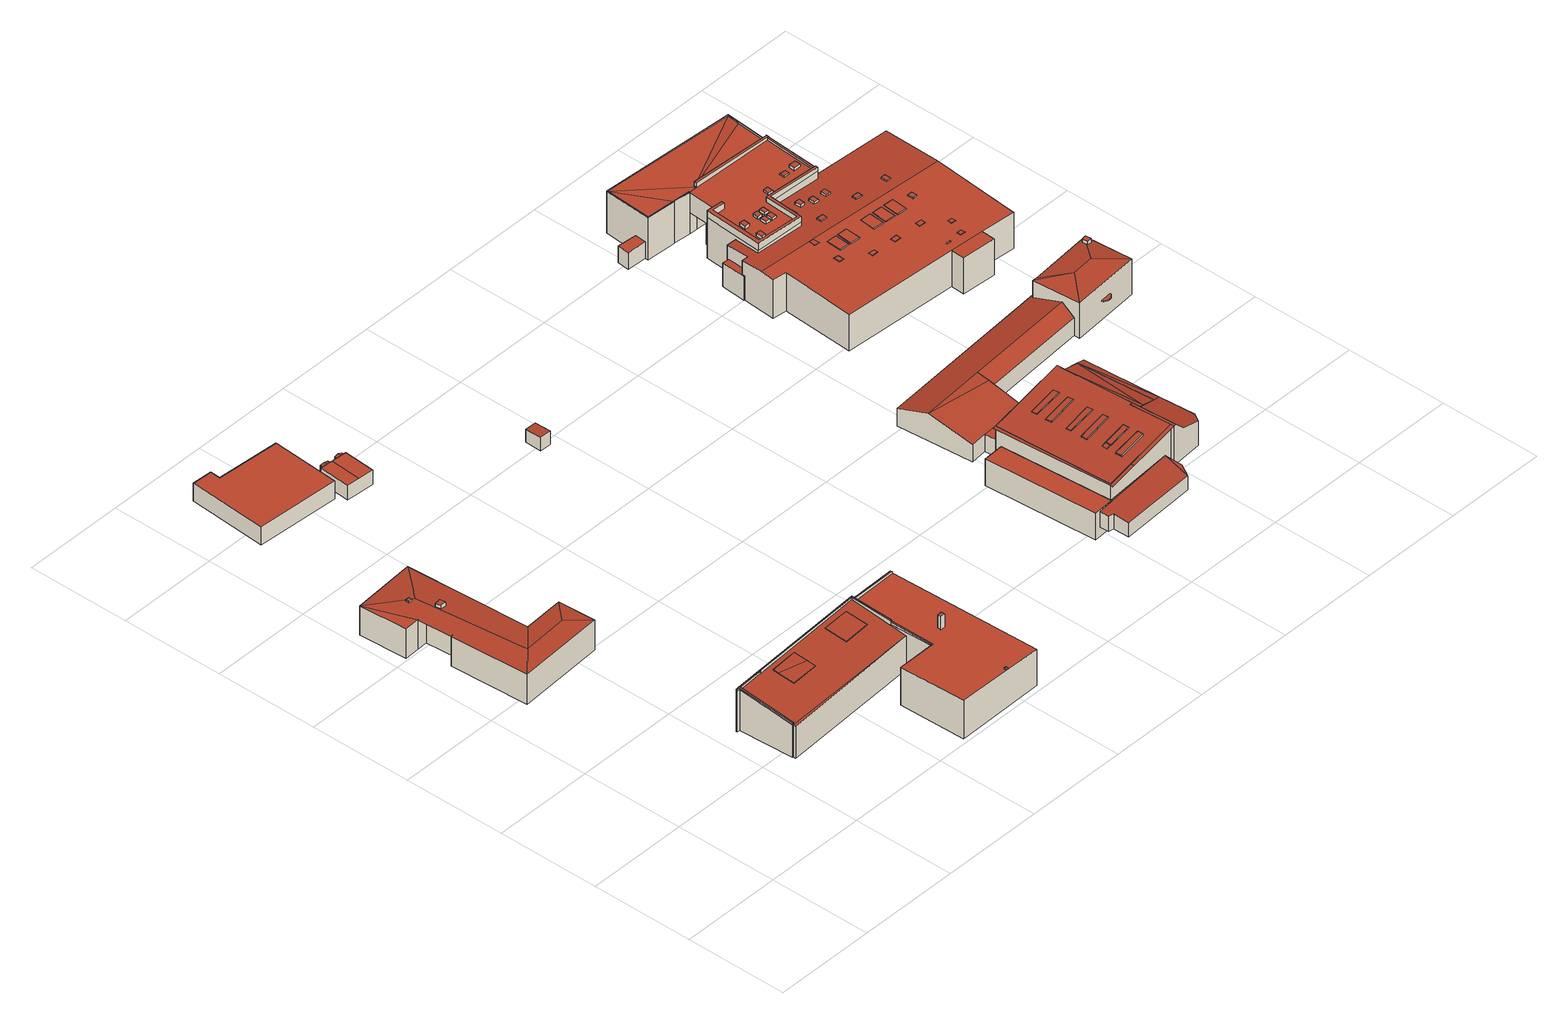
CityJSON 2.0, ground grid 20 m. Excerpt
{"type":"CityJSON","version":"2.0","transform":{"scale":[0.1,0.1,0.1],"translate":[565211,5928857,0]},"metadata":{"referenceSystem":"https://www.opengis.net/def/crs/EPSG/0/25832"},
"CityObjects":{
"building1":{"type":"Building","attributes":{"Grundfläche 2D":"369.677561","Grundhöhe NN":"2.756"},"children":["building1-1","building1-2"],"geometry":[{"type":"Solid","lod":"3","boundaries":[[[[0,1,2,3,4]],[[5,6,7,3,2]],[[8,9,4]],[[0,4,9,10,11,6,5,2,1]],[[11,12,13,6]],[[14,13,12]],[[14,7,6,13]],[[4,3,15,16]],[[8,4,16,17]],[[9,8,17,18]],[[19,9,18,20]],[[21,19,20,22]],[[10,21,22,23]],[[11,10,23,24]],[[12,11,24,25]],[[14,12,25,26]],[[7,14,26,27]],[[3,7,27,15]],[[20,18,17,16,15,27,26,25,24,23,22]],[[19,21,10,9]]]],"semantics":{"surfaces":[{"type":"RoofSurface"},{"type":"WallSurface"},{"type":"GroundSurface"}],"values":[[0,0,0,0,0,0,0,1,1,1,1,1,1,1,1,1,1,1,2,0]]}}]},
"building1-1":{"type":"BuildingInstallation","parents":["building1"],"geometry":[{"type":"MultiSurface","lod":"3","boundaries":[[[28,29,30,31,32]],[[33,34,35,30,29,28]],[[35,36,31,30]],[[36,37,32,31]],[[28,32,37,33]]],"semantics":{"surfaces":[{"type":"RoofSurface"},{"type":"WallSurface"}],"values":[0,1,1,1,1]}}]},
"building1-2":{"type":"BuildingInstallation","parents":["building1"],"geometry":[{"type":"MultiSurface","lod":"3","boundaries":[[[38,39,40,41,42]],[[43,1,44,40,39,38]],[[0,45,41,40,44]],[[45,46,42,41]],[[46,43,38,42]]],"semantics":{"surfaces":[{"type":"RoofSurface"},{"type":"WallSurface"}],"values":[0,1,1,1,1]}}]},
"building2":{"type":"Building","attributes":{"Grundfläche 2D":"743.331769","Grundhöhe NN":"0.388"},"children":["building2-1","building2-2","building2-3","building2-4","building2-5","building2-6"],"geometry":[{"type":"Solid","lod":"3","boundaries":[[[[47,48,49,50]],[[51,47,50,52]],[[53,54,55,56]],[[57,58,59,60,61,62,63,64,65,66,67,68]],[[69,70,71]],[[72,73,74,75]],[[76,77,78,60,79,80,81,82,83,70,69,72,75,74,84],[85,86,87,88],[89,90,91,92,93,94]],[[81,80,82]],[[82,80,79,80]],[[95,76,74]],[[76,84,74]],[[79,83,82,80]],[[90,52,50,49,92,91]],[[51,52,90,89]],[[93,48,47,51,89,94]],[[49,48,93,92]],[[56,55,87,86]],[[53,56,86,85]],[[54,53,85,88]],[[55,54,88,87]],[[67,66,96,97]],[[68,67,97,98]],[[57,68,98,99]],[[58,57,99,100]],[[78,61,60]],[[61,78,77,62]],[[101,63,62,77,76,102]],[[64,63,101,103]],[[65,64,103,104]],[[66,65,104,96]],[[69,71,105,106]],[[72,69,106,107]],[[73,72,107,108]],[[74,73,108,109]],[[95,74,109,110]],[[76,95,110,102]],[[111,83,79,60,59,58]],[[70,83,111,58,100,105,71]],[[109,108,107,106,105,100,99,98,97,96,104,103,101,102,110]]]],"semantics":{"surfaces":[{"type":"RoofSurface"},{"type":"WallSurface"},{"type":"GroundSurface"}],"values":[[0,0,0,0,0,0,0,0,0,0,0,0,1,1,1,1,1,1,1,1,1,1,1,1,1,1,1,1,1,1,1,1,1,1,1,1,1,1,2]]}}]},
"building2-1":{"type":"BuildingInstallation","parents":["building2"],"geometry":[{"type":"MultiSurface","lod":"3","boundaries":[[[112,113,114,115,116,117]],[[72,73,114,113]],[[73,74,115,114]],[[74,84,116,115]],[[84,75,118,112,117,116]]],"semantics":{"surfaces":[{"type":"RoofSurface"},{"type":"WallSurface"}],"values":[0,1,1,1,1]}}]},
"building2-2":{"type":"BuildingInstallation","parents":["building2"],"geometry":[{"type":"MultiSurface","lod":"3","boundaries":[[[119,113,112,120,121,122,123,124]],[[125,126,123,122]],[[127,128,129,126]],[[129,123,126]],[[130,129,128]],[[131,132,128]],[[132,130,128]],[[71,69,119,124]],[[69,72,113,119]],[[120,112,118,133,122,121]],[[133,81,82,80,128,127,126,125,122]],[[77,62,134,131,128,80]],[[131,134,135,132]],[[61,62,77,78]],[[132,135,61,78,60,79,83,129,130]],[[83,70,71,124,123,129]]],"semantics":{"surfaces":[{"type":"RoofSurface"},{"type":"WallSurface"}],"values":[0,0,0,0,0,0,0,1,1,1,1,1,1,1,1,1]}}]},
"building2-3":{"type":"BuildingInstallation","parents":["building2"],"geometry":[{"type":"MultiSurface","lod":"3","boundaries":[[[136,137,138,139]],[[139,138,140,141]],[[136,139,141,142]],[[137,136,142,143]],[[138,137,143,140]]],"semantics":{"surfaces":[{"type":"RoofSurface"},{"type":"WallSurface"}],"values":[0,1,1,1,1]}}]},
"building2-4":{"type":"BuildingInstallation","parents":["building2"],"geometry":[{"type":"MultiSurface","lod":"3","boundaries":[[[144,145,111,146]],[[146,111,58,59]],[[144,146,59,68]],[[145,144,68,57]],[[111,145,57,58]]],"semantics":{"surfaces":[{"type":"RoofSurface"},{"type":"WallSurface"}],"values":[0,1,1,1,1]}}]},
"building2-5":{"type":"BuildingInstallation","parents":["building2"],"geometry":[{"type":"MultiSurface","lod":"3","boundaries":[[[134,147,148,149,135]],[[134,62,63,150,148,147]],[[149,148,150,151]],[[61,135,149,151]]],"semantics":{"surfaces":[{"type":"RoofSurface"},{"type":"WallSurface"}],"values":[0,1,1,1]}}]},
"building2-6":{"type":"BuildingInstallation","parents":["building2"],"geometry":[{"type":"MultiSurface","lod":"3","boundaries":[[[152,153,154,155]],[[154,153,156,157]],[[155,154,157,158]],[[152,155,158,159]],[[153,152,159,156]]],"semantics":{"surfaces":[{"type":"RoofSurface"},{"type":"WallSurface"}],"values":[0,1,1,1,1]}}]},
"building3":{"type":"Building","attributes":{"Grundfläche 2D":"228.301654","Grundhöhe NN":"3.292"},"geometry":[{"type":"Solid","lod":"3","boundaries":[[[[160,161,162,163,164,165]],[[166,160,167]],[[161,160,166]],[[162,166,168]],[[162,161,166]],[[162,168,169]],[[162,169,163]],[[165,164,170,171]],[[167,160,165,171,172]],[[166,167,172,173]],[[168,166,173,174]],[[169,168,174,175]],[[164,163,169,175,176,170]],[[174,173,172,171,170,176,175]]]],"semantics":{"surfaces":[{"type":"RoofSurface"},{"type":"WallSurface"},{"type":"GroundSurface"}],"values":[[0,0,0,0,0,0,0,1,1,1,1,1,1,2]]}}]},
"building4":{"type":"Building","attributes":{"Grundfläche 2D":"33.404139","Grundhöhe NN":"3.201"},"geometry":[{"type":"Solid","lod":"3","boundaries":[[[[177,178,179,180]],[[178,181,182,179]],[[181,178,177,183,184]],[[182,181,184,185]],[[180,179,182,185,186]],[[177,180,186,183]],[[184,183,186,185]]]],"semantics":{"surfaces":[{"type":"RoofSurface"},{"type":"WallSurface"},{"type":"GroundSurface"}],"values":[[0,0,1,1,1,1,2]]}}]},
"building5":{"type":"Building","attributes":{"Grundfläche 2D":"1.558008","Grundhöhe NN":"2.973"},"geometry":[{"type":"Solid","lod":"3","boundaries":[[[[187,188,189,190]],[[191,187,190,192]],[[192,190,189,193,194]],[[191,192,194,195]],[[188,187,191,195,196]],[[189,188,196,193]],[[194,193,196,195]]]],"semantics":{"surfaces":[{"type":"RoofSurface"},{"type":"WallSurface"},{"type":"GroundSurface"}],"values":[[0,0,1,1,1,1,2]]}}]},
"building6":{"type":"Building","attributes":{"Grundfläche 2D":"1.471902","Grundhöhe NN":"2.916"},"geometry":[{"type":"Solid","lod":"3","boundaries":[[[[197,198,199,200]],[[201,197,200,202]],[[202,200,199,203,204]],[[201,202,204,205]],[[198,197,201,205,206]],[[199,198,206,203]],[[204,203,206,205]]]],"semantics":{"surfaces":[{"type":"RoofSurface"},{"type":"WallSurface"},{"type":"GroundSurface"}],"values":[[0,0,1,1,1,1,2]]}}]},
"building7":{"type":"Building","attributes":{"Grundfläche 2D":"7.183129","Grundhöhe NN":"2.410"},"geometry":[{"type":"Solid","lod":"3","boundaries":[[[[207,208,209,210]],[[211,212,210,209]],[[212,213,207,210]],[[213,214,208,207]],[[214,211,209,208]],[[214,213,212,211]]]],"semantics":{"surfaces":[{"type":"RoofSurface"},{"type":"WallSurface"},{"type":"GroundSurface"}],"values":[[0,1,1,1,1,2]]}}]},
"building8":{"type":"Building","attributes":{"Grundfläche 2D":"92.656601","Grundhöhe NN":"2.403"},"geometry":[{"type":"Solid","lod":"3","boundaries":[[[[215,216,217]],[[216,218,219,220,221,222,223,217]],[[223,224,217]],[[225,226,215,217]],[[226,227,216,215]],[[227,228,229,219,218,216]],[[229,230,220,219]],[[230,231,221,220]],[[231,232,222,221]],[[232,233,223,222]],[[234,225,217,224]],[[233,234,224,223]],[[234,233,232,231,230,229,228,227,226,225]]]],"semantics":{"surfaces":[{"type":"RoofSurface"},{"type":"WallSurface"},{"type":"GroundSurface"}],"values":[[0,0,0,1,1,1,1,1,1,1,1,1,2]]}}]},
"building9":{"type":"Building","attributes":{"Grundfläche 2D":"544.748400","Grundhöhe NN":"0.388"},"children":["building9-1","building9-2","building9-3","building9-4","building9-5","building9-6","building9-7"],"geometry":[{"type":"Solid","lod":"3","boundaries":[[[[235,236,237]],[[235,238,239,240]],[[240,236,235]],[[239,238,240]],[[238,241,240]],[[240,241,242]],[[237,236,243,244]],[[245,246,247,248,249,250,251,252,253,244,243]],[[254,255,256,257]],[[258,259,245,243,236,240,260,261]],[[262,245,259,263]],[[252,262,263,264]],[[253,252,264,265]],[[238,235,237,244,253,265,266]],[[240,239,238,266,267,260]],[[255,254,268,269]],[[256,255,269,270]],[[257,256,270,271]],[[254,257,271,268]],[[261,260,267,266,265,264,263,259,258]],[[269,268,271,270]],[[241,238,239]],[[241,239,242]],[[240,242,239]],[[245,262,252,251,250,249,248,247,246]]]],"semantics":{"surfaces":[{"type":"RoofSurface"},{"type":"WallSurface"},{"type":"GroundSurface"}],"values":[[0,0,0,0,0,0,0,0,0,1,1,1,1,1,1,1,1,1,1,2,2,0,0,0,0]]}}]},
"building9-1":{"type":"BuildingInstallation","parents":["building9"],"geometry":[{"type":"MultiSurface","lod":"3","boundaries":[[[272,273,274,275,276,277,278,279]],[[280,281,282,283,274,273,272,279]],[[283,284,275,274]],[[284,285,276,275]],[[279,278,277,276,285,280]]],"semantics":{"surfaces":[{"type":"RoofSurface"},{"type":"WallSurface"}],"values":[0,1,1,1,1]}}]},
"building9-2":{"type":"BuildingInstallation","parents":["building9"],"geometry":[{"type":"MultiSurface","lod":"3","boundaries":[[[286,287,288,289]],[[289,288,290,291]],[[286,289,291,292]],[[287,286,292,293]],[[288,287,293,290]]],"semantics":{"surfaces":[{"type":"RoofSurface"},{"type":"WallSurface"}],"values":[0,1,1,1,1]}}]},
"building9-3":{"type":"BuildingInstallation","parents":["building9"],"geometry":[{"type":"MultiSurface","lod":"3","boundaries":[[[294,295,296,297,298]],[[299,300,294,298]],[[300,301,295,294]],[[301,302,296,295]],[[302,303,299,298,297,296]]],"semantics":{"surfaces":[{"type":"RoofSurface"},{"type":"WallSurface"}],"values":[0,1,1,1,1]}}]},
"building9-4":{"type":"BuildingInstallation","parents":["building9"],"geometry":[{"type":"MultiSurface","lod":"3","boundaries":[[[304,305,306,307]],[[306,305,308,309]],[[307,306,309,310]],[[310,311,304,307]],[[305,304,311,308]]],"semantics":{"surfaces":[{"type":"RoofSurface"},{"type":"WallSurface"}],"values":[0,1,1,1,1]}}]},
"building9-5":{"type":"BuildingInstallation","parents":["building9"],"geometry":[{"type":"MultiSurface","lod":"3","boundaries":[[[312,313,314,315]],[[314,313,316,317]],[[313,312,318,316]],[[314,317,319,315]],[[312,315,319,318]]],"semantics":{"surfaces":[{"type":"RoofSurface"},{"type":"WallSurface"}],"values":[0,1,1,1,1]}}]},
"building9-6":{"type":"BuildingInstallation","parents":["building9"],"geometry":[{"type":"MultiSurface","lod":"3","boundaries":[[[320,321,322,323]],[[322,324,325,323]],[[325,326,320,323]],[[321,320,326,327]],[[322,321,327,324]]],"semantics":{"surfaces":[{"type":"RoofSurface"},{"type":"WallSurface"}],"values":[0,1,1,1,1]}}]},
"building9-7":{"type":"BuildingInstallation","parents":["building9"],"geometry":[{"type":"MultiSurface","lod":"3","boundaries":[[[328,329,330,331]],[[328,331,332,333]],[[331,330,332]],[[328,333,329]]],"semantics":{"surfaces":[{"type":"RoofSurface"},{"type":"WallSurface"}],"values":[0,1,1,1]}}]},
"building10":{"type":"Building","attributes":{"Grundfläche 2D":"65.482943","Grundhöhe NN":"2.817"},"geometry":[{"type":"Solid","lod":"3","boundaries":[[[[334,335,336,241,238,237]],[[334,237,244,337,338]],[[338,337,244,253,252,251]],[[336,335,339,340]],[[241,336,340,341]],[[253,244,237,238,241,341,342]],[[251,252,253,342,343]],[[335,334,338,251,343,339]],[[339,343,342,341,340]]]],"semantics":{"surfaces":[{"type":"RoofSurface"},{"type":"WallSurface"},{"type":"GroundSurface"}],"values":[[0,0,0,1,1,1,1,1,2]]}}]},
"building11":{"type":"Building","attributes":{"Grundfläche 2D":"535.043730","Grundhöhe NN":"2.594"},"children":["building11-1","building11-2"],"geometry":[{"type":"Solid","lod":"3","boundaries":[[[[344,345,346,347]],[[344,347,348]],[[349,350,346,345,351]],[[350,349,351,352,353,347,346]],[[348,347,353]],[[354,355,356,357,358]],[[355,354,359]],[[357,360,361,358]],[[362,363,359,364]],[[365,355,359,363,366,367,368,369]],[[359,354,364]],[[345,344,370,371]],[[351,345,371,372]],[[353,352,351,372,373]],[[373,367,353]],[[353,367,366,348]],[[374,370,344,348,366,363,362]],[[356,355,365,375,376]],[[357,356,376,377]],[[360,357,377,378]],[[361,360,378,379]],[[364,354,358,361,379,380]],[[362,364,380,374]],[[368,367,373,381]],[[365,369,368,381,375]],[[380,379,378,377,376,375,381,373,372,371,370,374]]]],"semantics":{"surfaces":[{"type":"RoofSurface"},{"type":"WallSurface"},{"type":"GroundSurface"}],"values":[[0,0,0,0,0,0,0,0,0,0,1,1,1,1,1,1,1,1,1,1,1,1,1,1,1,2]]}}]},
"building11-1":{"type":"BuildingInstallation","parents":["building11"],"geometry":[{"type":"MultiSurface","lod":"3","boundaries":[[[382,383,384,385,386]],[[383,382,387,388]],[[350,389,384,383,388]],[[389,390,385,384]],[[390,349,387,382,386,385]]],"semantics":{"surfaces":[{"type":"RoofSurface"},{"type":"WallSurface"}],"values":[0,1,1,1,1]}}]},
"building11-2":{"type":"BuildingInstallation","parents":["building11"],"geometry":[{"type":"MultiSurface","lod":"3","boundaries":[[[391,392,393,394,395,396,397,398,399,400]],[[396,395,394,401,402,403]],[[404,397,396,403]],[[398,397,404,405]],[[399,398,405,406]],[[400,399,406,407]],[[391,400,407,408]],[[392,391,408,409]],[[394,393,410,401]],[[393,392,409,410]],[[408,407,406,405,404,403,402,401,410,409]]],"semantics":{"surfaces":[{"type":"RoofSurface"},{"type":"WallSurface"},{"type":"OuterCeilingSurface"}],"values":[0,1,1,1,1,1,1,1,1,1,2]}}]},
"building12":{"type":"Building","attributes":{"Grundfläche 2D":"252.087053","Grundhöhe NN":"2.759"},"children":["building12-1"],"geometry":[{"type":"Solid","lod":"3","boundaries":[[[[411,412,413,414]],[[411,415,416,417,412]],[[416,412,417]],[[418,413,419,420,421]],[[418,421,422,423,411,414,413]],[[411,424,425,416,415]],[[426,427,428,429]],[[429,428,430,431]],[[426,429,431,432]],[[427,426,432,433]],[[413,412,434,435]],[[427,433,436,419,413,435,430,428]],[[420,419,436,437]],[[421,420,437,438]],[[422,421,438,439]],[[423,422,439,440]],[[411,423,440,441]],[[442,425,424,411,441,443]],[[416,425,442,444]],[[412,416,444,434]],[[435,434,444,442,443,441,440,439,438,437,436,433,432,431,430]]]],"semantics":{"surfaces":[{"type":"RoofSurface"},{"type":"WallSurface"},{"type":"GroundSurface"}],"values":[[0,0,0,0,0,0,0,1,1,1,1,1,1,1,1,1,1,1,1,1,2]]}}]},
"building12-1":{"type":"BuildingInstallation","parents":["building12"],"geometry":[{"type":"MultiSurface","lod":"3","boundaries":[[[445,446,447,448,449,450,451,452,453,454,455,456,454,457,458,459,460,461]],[[424,425,448,447]],[[425,416,449,448]],[[416,412,450,449]],[[412,413,451,450]],[[413,419,452,451]],[[419,420,453,452]],[[420,421,454,453]],[[421,422,455,454]],[[422,462,456,455]],[[454,456,462,421]],[[421,463,457,454]],[[418,414,459,458,457,463]],[[459,414,464,461,460]],[[464,417,445,461]],[[417,465,446,445]],[[465,415,424,447,446]]],"semantics":{"surfaces":[{"type":"RoofSurface"},{"type":"WallSurface"}],"values":[0,1,1,1,1,1,1,1,1,1,1,1,1,1,1,1,1]}}]},
"building13":{"type":"Building","attributes":{"Grundfläche 2D":"1232.057321","Grundhöhe NN":"2.855"},"children":["building13-1","building13-2","building13-3","building13-4","building13-5","building13-6","building13-7","building13-8","building13-9","building13-10","building13-11","building13-12","building13-13","building13-14","building13-15","building13-16","building13-17","building13-18","building13-19","building13-20","building13-21","building13-22","building13-23","building13-24","building13-25","building13-26","building13-27","building13-28","building13-29","building13-30","building13-31","building13-32"],"geometry":[{"type":"MultiSurface","lod":"3","boundaries":[[[466,467,468,469,470,471,472,473,474,475,476,477,478,479]],[[480,481,482,483,484,485,486,487,488,489,490,491,492,493,494,495,496,497,498]],[[499,500,501,502]],[[503,504,505,506,507,508,509,510,511,512,513,514,515,516,517,518,519,520,521,522,523,524]],[[525,499,502,526,523,522,521,520,527,528]],[[529,530,531,532,533,534]],[[535,536,496,495,494,473,472,471,470]],[[494,493,474,473]],[[475,474,493,492]],[[492,491,476,475]],[[491,490,477,476]],[[490,489,478,477]],[[489,488,537,479,478]],[[537,538,466,479]],[[538,539,467,466]],[[539,540,468,467]],[[541,469,468,540]],[[497,535,470,469,541]],[[531,530,542,543]],[[532,531,543,544]],[[533,532,544,545]],[[499,525,546,547]],[[500,499,547,548]],[[501,500,548,549]],[[502,501,549,550]],[[526,502,550,551]],[[524,523,526,551,552]],[[504,503,524,552,553]],[[515,514,554,555]],[[529,517,516,515,555,542,530]],[[517,529,534,518]],[[556,527,520,519,518,534,533,545]],[[528,527,556,557]],[[525,528,557,546]],[[558,559,485,484,483,482,481,560,561]],[[486,485,559,562]],[[487,486,562,563]],[[564,565,566,488,487,567]],[[567,487,563]],[[537,488,566,568]],[[513,512,538,537,568,554,514]],[[539,538,512,511,510]],[[540,539,510,509,508]],[[541,540,508,507,506]],[[481,480,498,553,569,570,571,572,573,560]],[[498,497,541,506,505,504]],[[504,553,498]],[[574,575,570,569]],[[574,565,564,575]],[[567,563,572,571]],[[554,568,566,565,574,569,553,552,551,550,549,548,547,546,557,556,545,544,543,542,555]],[[559,558,561,560,573,572,563,562]],[[564,567,571,570,575]]],"semantics":{"surfaces":[{"type":"RoofSurface"},{"type":"WallSurface"},{"type":"GroundSurface"},{"type":"OuterCeilingSurface"}],"values":[0,0,0,0,0,0,1,1,1,1,1,1,1,1,1,1,1,1,1,1,1,1,1,1,1,1,1,1,1,1,1,1,1,1,1,1,1,1,1,1,1,1,1,1,1,1,1,1,1,1,2,2,3]}}]},
"building13-1":{"type":"BuildingInstallation","parents":["building13"],"geometry":[{"type":"MultiSurface","lod":"3","boundaries":[[[576,577,578,579,580,581,582,583,584]],[[485,486,581,580]],[[584,583,582,581,486,585,586,587]],[[481,576,584,587,480]],[[577,576,481,482,483,484,485,580,579,578]]],"semantics":{"surfaces":[{"type":"RoofSurface"},{"type":"WallSurface"}],"values":[0,1,1,1,1]}}]},
"building13-2":{"type":"BuildingInstallation","parents":["building13"],"geometry":[{"type":"MultiSurface","lod":"3","boundaries":[[[588,589,590,591]],[[591,590,592,593]],[[588,591,593,594]],[[589,588,594,595]],[[590,589,595,592]]],"semantics":{"surfaces":[{"type":"RoofSurface"},{"type":"WallSurface"}],"values":[0,1,1,1,1]}}]},
"building13-3":{"type":"BuildingInstallation","parents":["building13"],"geometry":[{"type":"MultiSurface","lod":"3","boundaries":[[[596,597,598,599]],[[600,601,599,598]],[[596,599,601,602]],[[602,603,597,596]],[[598,597,603,600]]],"semantics":{"surfaces":[{"type":"RoofSurface"},{"type":"WallSurface"}],"values":[0,1,1,1,1]}}]},
"building13-4":{"type":"BuildingInstallation","parents":["building13"],"geometry":[{"type":"MultiSurface","lod":"3","boundaries":[[[604,605,606,607]],[[607,606,608,609]],[[604,607,609,610]],[[605,604,610,611]],[[606,605,611,608]]],"semantics":{"surfaces":[{"type":"RoofSurface"},{"type":"WallSurface"}],"values":[0,1,1,1,1]}}]},
"building13-5":{"type":"BuildingInstallation","parents":["building13"],"geometry":[{"type":"MultiSurface","lod":"3","boundaries":[[[612,613,614,615]],[[616,617,615,614]],[[612,615,617,618]],[[618,619,613,612]],[[614,613,619,616]]],"semantics":{"surfaces":[{"type":"RoofSurface"},{"type":"WallSurface"}],"values":[0,1,1,1,1]}}]},
"building13-6":{"type":"BuildingInstallation","parents":["building13"],"geometry":[{"type":"MultiSurface","lod":"3","boundaries":[[[620,621,622,623,624]],[[625,626,622,621]],[[623,622,626,627]],[[627,628,624,623]],[[628,629,620,624]],[[621,620,629,625]]],"semantics":{"surfaces":[{"type":"RoofSurface"},{"type":"WallSurface"}],"values":[0,1,1,1,1,1]}}]},
"building13-7":{"type":"BuildingInstallation","parents":["building13"],"geometry":[{"type":"MultiSurface","lod":"3","boundaries":[[[630,631,632,633]],[[634,635,631,630]],[[632,631,635,636]],[[633,632,636,637]],[[630,633,637,634]]],"semantics":{"surfaces":[{"type":"RoofSurface"},{"type":"WallSurface"}],"values":[0,1,1,1,1]}}]},
"building13-8":{"type":"BuildingInstallation","parents":["building13"],"geometry":[{"type":"MultiSurface","lod":"3","boundaries":[[[587,586,536,535,638]],[[585,496,536,586]],[[497,498,638,535]],[[498,480,587,638]]],"semantics":{"surfaces":[{"type":"RoofSurface"},{"type":"WallSurface"}],"values":[0,1,1,1]}}]},
"building13-9":{"type":"BuildingInstallation","parents":["building13"],"geometry":[{"type":"MultiSurface","lod":"3","boundaries":[[[639,640,641,642]],[[642,641,643,644]],[[639,642,644,645]],[[640,639,645,646]],[[641,640,646,643]]],"semantics":{"surfaces":[{"type":"RoofSurface"},{"type":"WallSurface"}],"values":[0,1,1,1,1]}}]},
"building13-10":{"type":"BuildingInstallation","parents":["building13"],"geometry":[{"type":"MultiSurface","lod":"3","boundaries":[[[647,648,649,650]],[[651,652,650,649]],[[652,653,647,650]],[[648,647,653,654]],[[649,648,654,651]]],"semantics":{"surfaces":[{"type":"RoofSurface"},{"type":"WallSurface"}],"values":[0,1,1,1,1]}}]},
"building13-11":{"type":"BuildingInstallation","parents":["building13"],"geometry":[{"type":"MultiSurface","lod":"3","boundaries":[[[655,656,657,658]],[[657,656,659,660]],[[658,657,660,661]],[[661,662,655,658]],[[662,659,656,655]]],"semantics":{"surfaces":[{"type":"RoofSurface"},{"type":"WallSurface"}],"values":[0,1,1,1,1]}}]},
"building13-12":{"type":"BuildingInstallation","parents":["building13"],"geometry":[{"type":"MultiSurface","lod":"3","boundaries":[[[663,664,665,666,667]],[[664,663,668,669]],[[665,664,669,670]],[[666,665,670,671]],[[668,663,667,666,671,672]]],"semantics":{"surfaces":[{"type":"RoofSurface"},{"type":"WallSurface"}],"values":[0,1,1,1,1]}}]},
"building13-13":{"type":"BuildingInstallation","parents":["building13"],"geometry":[{"type":"MultiSurface","lod":"3","boundaries":[[[673,674,675,676]],[[676,675,677,678]],[[673,676,678,679]],[[674,673,679,680]],[[675,674,680,677]]],"semantics":{"surfaces":[{"type":"RoofSurface"},{"type":"WallSurface"}],"values":[0,1,1,1,1]}}]},
"building13-14":{"type":"BuildingInstallation","parents":["building13"],"geometry":[{"type":"MultiSurface","lod":"3","boundaries":[[[681,682,683,684]],[[684,683,685,686]],[[681,684,686,687]],[[682,681,687,688]],[[683,682,688,685]]],"semantics":{"surfaces":[{"type":"RoofSurface"},{"type":"WallSurface"}],"values":[0,1,1,1,1]}}]},
"building13-15":{"type":"BuildingInstallation","parents":["building13"],"geometry":[{"type":"MultiSurface","lod":"3","boundaries":[[[689,690,691,692]],[[693,690,689,694]],[[695,691,690,693]],[[695,696,692,691]],[[696,694,689,692]]],"semantics":{"surfaces":[{"type":"RoofSurface"},{"type":"WallSurface"}],"values":[0,1,1,1,1]}}]},
"building13-16":{"type":"BuildingInstallation","parents":["building13"],"geometry":[{"type":"MultiSurface","lod":"3","boundaries":[[[697,698,699,700]],[[701,702,698,697]],[[699,698,702,703]],[[703,704,700,699]],[[701,697,700,704]]],"semantics":{"surfaces":[{"type":"RoofSurface"},{"type":"WallSurface"}],"values":[0,1,1,1,1]}}]},
"building13-17":{"type":"BuildingInstallation","parents":["building13"],"geometry":[{"type":"MultiSurface","lod":"3","boundaries":[[[705,706,707,708]],[[708,707,709,710]],[[710,711,705,708]],[[711,712,706,705]],[[707,706,712,709]]],"semantics":{"surfaces":[{"type":"RoofSurface"},{"type":"WallSurface"}],"values":[0,1,1,1,1]}}]},
"building13-18":{"type":"BuildingInstallation","parents":["building13"],"geometry":[{"type":"MultiSurface","lod":"3","boundaries":[[[713,714,715,716]],[[716,715,717,718]],[[713,716,718,719]],[[714,713,719,720]],[[715,714,720,717]]],"semantics":{"surfaces":[{"type":"RoofSurface"},{"type":"WallSurface"}],"values":[0,1,1,1,1]}}]},
"building13-19":{"type":"BuildingInstallation","parents":["building13"],"geometry":[{"type":"MultiSurface","lod":"3","boundaries":[[[721,722,723,724]],[[724,723,725,726]],[[726,727,721,724]],[[722,721,727,728]],[[728,725,723,722]]],"semantics":{"surfaces":[{"type":"RoofSurface"},{"type":"WallSurface"}],"values":[0,1,1,1,1]}}]},
"building13-20":{"type":"BuildingInstallation","parents":["building13"],"geometry":[{"type":"MultiSurface","lod":"3","boundaries":[[[729,730,731,732]],[[733,734,729,732]],[[735,730,729,734]],[[735,736,731,730]],[[732,731,736,733]]],"semantics":{"surfaces":[{"type":"RoofSurface"},{"type":"WallSurface"}],"values":[0,1,1,1,1]}}]},
"building13-21":{"type":"BuildingInstallation","parents":["building13"],"geometry":[{"type":"MultiSurface","lod":"3","boundaries":[[[737,738,739,740]],[[740,739,741,742]],[[737,740,742,743]],[[738,737,743,744]],[[739,738,744,741]]],"semantics":{"surfaces":[{"type":"RoofSurface"},{"type":"WallSurface"}],"values":[0,1,1,1,1]}}]},
"building13-22":{"type":"BuildingInstallation","parents":["building13"],"geometry":[{"type":"MultiSurface","lod":"3","boundaries":[[[745,746,747,748]],[[748,747,749,750]],[[745,748,750,751]],[[746,745,751,752]],[[747,746,752,749]]],"semantics":{"surfaces":[{"type":"RoofSurface"},{"type":"WallSurface"}],"values":[0,1,1,1,1]}}]},
"building13-23":{"type":"BuildingInstallation","parents":["building13"],"geometry":[{"type":"MultiSurface","lod":"3","boundaries":[[[753,754,755,756]],[[756,755,757,758]],[[753,756,758,759]],[[754,753,759,760]],[[755,754,760,757]]],"semantics":{"surfaces":[{"type":"RoofSurface"},{"type":"WallSurface"}],"values":[0,1,1,1,1]}}]},
"building13-24":{"type":"BuildingInstallation","parents":["building13"],"geometry":[{"type":"MultiSurface","lod":"3","boundaries":[[[761,762,763,764]],[[764,763,765,766]],[[761,764,766,767]],[[762,761,767,768]],[[763,762,768,765]]],"semantics":{"surfaces":[{"type":"RoofSurface"},{"type":"WallSurface"}],"values":[0,1,1,1,1]}}]},
"building13-25":{"type":"BuildingInstallation","parents":["building13"],"geometry":[{"type":"MultiSurface","lod":"3","boundaries":[[[769,770,771,772,773]],[[774,775,771,770]],[[776,772,771,775]],[[776,777,773,772]],[[777,778,774,770,769,773]]],"semantics":{"surfaces":[{"type":"RoofSurface"},{"type":"WallSurface"}],"values":[0,1,1,1,1]}}]},
"building13-26":{"type":"BuildingInstallation","parents":["building13"],"geometry":[{"type":"MultiSurface","lod":"3","boundaries":[[[779,780,781,782,783]],[[784,785,781,780]],[[786,782,781,785]],[[786,787,783,782]],[[787,788,779,783]],[[788,784,780,779]]],"semantics":{"surfaces":[{"type":"RoofSurface"},{"type":"WallSurface"}],"values":[0,1,1,1,1,1]}}]},
"building13-27":{"type":"BuildingInstallation","parents":["building13"],"geometry":[{"type":"MultiSurface","lod":"3","boundaries":[[[789,790,791,792]],[[792,791,793,794]],[[789,792,794,795]],[[790,789,795,796]],[[791,790,796,793]]],"semantics":{"surfaces":[{"type":"RoofSurface"},{"type":"WallSurface"}],"values":[0,1,1,1,1]}}]},
"building13-28":{"type":"BuildingInstallation","parents":["building13"],"geometry":[{"type":"MultiSurface","lod":"3","boundaries":[[[797,798,799,800]]],"semantics":{"surfaces":[{"type":"RoofSurface"}],"values":[0]}}]},
"building13-29":{"type":"BuildingInstallation","parents":["building13"],"geometry":[{"type":"MultiSurface","lod":"3","boundaries":[[[801,802,803,804]],[[804,803,805,806]],[[801,804,806,807]],[[802,801,807,808]],[[803,802,808,805]]],"semantics":{"surfaces":[{"type":"RoofSurface"},{"type":"WallSurface"}],"values":[0,1,1,1,1]}}]},
"building13-30":{"type":"BuildingInstallation","parents":["building13"],"geometry":[{"type":"MultiSurface","lod":"3","boundaries":[[[809,810,811,812]],[[813,814,812,811]],[[814,815,809,812]],[[810,809,815,816]],[[811,810,816,813]]],"semantics":{"surfaces":[{"type":"RoofSurface"},{"type":"WallSurface"}],"values":[0,1,1,1,1]}}]},
"building13-31":{"type":"BuildingInstallation","parents":["building13"],"geometry":[{"type":"MultiSurface","lod":"3","boundaries":[[[817,818,819,820,821]],[[819,818,822,823]],[[820,819,823,824]],[[825,821,820,824]],[[817,821,825,826]],[[818,817,826,822]]],"semantics":{"surfaces":[{"type":"RoofSurface"},{"type":"WallSurface"}],"values":[0,1,1,1,1,1]}}]},
"building13-32":{"type":"BuildingInstallation","parents":["building13"],"geometry":[{"type":"MultiSurface","lod":"3","boundaries":[[[827,828,829,830]],[[830,829,831,832]],[[827,830,832,833]],[[828,827,833,834]],[[829,828,834,831]]],"semantics":{"surfaces":[{"type":"RoofSurface"},{"type":"WallSurface"}],"values":[0,1,1,1,1]}}]}
},
"vertices":[
[60,829,92],[61,828,92],[68,822,93],[123,887,89],[0,879,88],[74,774,93],[93,604,93],[138,644,89],[6,785,88],[34,786,89],[39,719,89],[48,565,89],[221,576,89],[182,610,93],[217,649,89],[123,887,28],[0,879,28],[6,785,28],[34,786,28],[55,787,89],[55,787,28],[60,721,89],[60,721,28],[39,719,28],[48,565,28],[221,576,28],[217,649,28],[138,644,28],
[74,784,100],[75,777,100],[75,774,100],[87,774,100],[86,785,100],[74,784,92],[75,777,93],[75,774,93],[87,774,92],[86,785,92],
[61,823,95],[61,828,95],[61,829,95],[54,829,95],[54,823,95],[61,823,92],[61,829,92],[54,829,92],[54,823,91],
[375,261,84],[373,287,87],[319,283,87],[320,273,85],[376,245,81],[322,241,81],[508,252,81],[505,294,87],[452,291,87],[455,248,81],[634,315,75],[536,309,78],[536,307,78],[538,237,78],[538,226,79],[535,226,79],[537,142,80],[463,140,82],[466,9,83],[644,12,78],[637,313,75],[635,312,75],[240,289,87],[245,292,87],[240,291,87],[245,289,87],[251,181,71],[252,181,71],[248,288,87],[536,193,73],[535,226,77],[538,226,77],[536,307,87],[533,307,87],[299,292,87],[532,307,87],[536,309,87],[253,181,71],[508,252,80],[455,248,80],[452,291,86],[505,294,86],[376,245,80],[322,241,80],[320,273,84],[319,283,86],[373,287,86],[375,261,83],[252,176,70],[644,12,4],[637,313,4],[635,312,4],[634,315,4],[536,309,4],[537,142,4],[536,193,4],[463,140,4],[466,9,4],[240,291,4],[240,289,4],[245,289,4],[251,181,4],[252,181,4],[252,176,4],[536,309,84],
[248,289,91],[245,289,91],[251,181,75],[252,181,75],[253,181,75],[248,288,91],[248,289,87],
[240,289,91],[291,292,91],[295,292,91],[298,292,91],[245,292,91],[240,291,90],[299,292,91],[302,293,91],[532,307,91],[533,307,91],[536,309,91],[536,307,91],[535,226,86],[538,226,86],[298,292,87],[535,226,84],[538,226,84],
[588,158,105],[588,165,105],[579,165,105],[579,158,105],[579,165,78],[579,158,78],[588,158,78],[588,165,78],
[635,312,79],[634,315,79],[536,307,84],
[537,142,82],[537,141,82],[540,141,82],[537,141,80],[540,141,80],
[575,12,83],[575,16,83],[571,16,83],[571,12,83],[575,16,80],[571,16,80],[571,12,80],[575,12,80],
[232,1263,70],[106,1272,70],[108,1292,70],[70,1294,70],[60,1142,70],[223,1131,70],[108,1274,70],[232,1265,70],[109,1294,70],[70,1296,70],[60,1142,33],[223,1131,33],[232,1265,33],[108,1274,33],[109,1294,33],[70,1296,33],[70,1294,33],
[295,1172,62],[265,1174,62],[261,1113,62],[291,1111,62],[240,1176,62],[236,1115,62],[295,1172,32],[240,1176,32],[236,1115,32],[291,1111,32],
[257,1184,59],[249,1185,57],[249,1175,57],[257,1175,59],[265,1184,57],[265,1174,57],[249,1175,30],[265,1174,30],[265,1184,30],[249,1185,30],
[288,1182,59],[280,1182,57],[279,1173,57],[287,1172,59],[295,1181,57],[295,1172,57],[279,1173,29],[295,1172,29],[295,1181,29],[280,1182,29],
[539,974,52],[561,974,52],[562,1007,50],[540,1007,50],[562,1007,24],[540,1007,24],[539,974,24],[561,974,24],
[1021,190,56],[1021,187,56],[1162,200,56],[1019,187,56],[988,185,56],[989,166,55],[999,165,55],[1000,133,53],[1150,142,53],[1163,166,55],[1162,200,24],[1021,190,24],[1021,187,24],[1019,187,24],[988,185,24],[989,166,24],[999,165,24],[1000,133,24],[1150,142,24],[1163,166,24],
[1205,285,87],[1187,436,89],[1197,285,89],[1232,287,80],[1232,288,80],[1220,439,80],[1247,289,76],[1236,440,76],[1167,435,110],[1176,283,110],[1008,424,89],[1002,423,88],[1019,187,88],[1019,184,88],[1021,184,89],[1162,194,108],[1178,195,110],[1177,202,110],[1171,283,110],[1003,408,58],[963,406,58],[978,184,58],[1019,187,58],[1167,435,4],[1008,424,4],[1220,439,4],[1187,436,4],[1021,190,89],[1021,190,4],[1177,202,4],[1171,283,4],[1232,287,4],[1232,288,4],[1003,408,4],[963,406,4],[978,184,4],[1019,187,4],
[1130,255,106],[1130,257,106],[1130,261,106],[1085,258,99],[1085,247,99],[1117,249,104],[1120,249,104],[1131,250,106],[1131,250,104],[1130,255,104],[1130,257,104],[1130,261,104],[1085,258,98],[1085,247,98],
[1127,302,106],[1071,298,98],[1072,287,98],[1128,291,106],[1072,287,96],[1128,291,104],[1127,302,104],[1071,298,96],
[1133,221,107],[1132,232,107],[1076,229,99],[1077,223,99],[1077,217,99],[1077,217,96],[1133,221,104],[1132,232,104],[1076,229,96],[1077,223,96],
[1121,402,106],[1065,398,98],[1066,387,98],[1122,390,106],[1065,398,97],[1066,387,97],[1122,390,104],[1121,402,104],
[1123,373,106],[1066,369,98],[1067,357,98],[1124,362,106],[1066,369,96],[1067,357,96],[1123,373,104],[1124,362,104],
[1125,333,106],[1070,329,98],[1071,319,98],[1126,322,106],[1071,319,97],[1126,322,104],[1125,333,104],[1070,329,97],
[1084,258,99],[1076,258,97],[1076,247,97],[1084,248,99],[1084,248,98],[1084,258,98],
[1203,197,89],[1241,200,79],[1252,218,76],[1182,202,110],[1182,195,110],[1241,200,28],[1252,218,28],[1247,289,28],[1171,283,28],[1178,195,28],
[1318,521,99],[1455,533,99],[1405,574,108],[1361,570,108],[1310,614,99],[1440,617,101],[1432,608,102],[1447,625,99],[1431,624,99],[1319,614,99],[1095,515,79],[966,529,83],[973,442,61],[1006,445,61],[1100,451,61],[1094,539,83],[1008,424,61],[1102,430,61],[1317,532,62],[1315,556,83],[1095,515,62],[961,592,62],[1310,614,64],[1319,614,64],[1318,620,62],[1310,620,62],[1318,521,26],[1455,533,26],[1447,625,26],[1319,614,26],[1317,532,26],[961,592,26],[973,442,26],[1006,445,26],[1008,424,26],[1102,430,26],[1095,515,26],[1318,620,26],
[1440,618,109],[1431,617,109],[1432,606,109],[1441,607,109],[1440,617,109],[1440,618,100],[1431,617,101],[1432,606,102],[1441,607,101],
[1390,519,67],[1393,521,67],[1396,524,67],[1397,528,67],[1378,526,67],[1374,526,67],[1376,522,67],[1379,520,67],[1382,519,67],[1386,518,67],[1397,528,65],[1378,526,65],[1374,526,65],[1376,522,65],[1379,520,65],[1382,519,65],[1386,518,65],[1390,519,65],[1393,521,65],[1396,524,65],
[1114,1160,113],[1282,1238,114],[1012,1256,114],[1013,1255,114],[1279,1214,113],[1280,1214,113],[1280,1215,113],[1013,1254,114],[1006,1162,114],[1064,1158,114],[1064,1159,114],[1098,1156,113],[1114,1155,113],[1274,1151,113],[1275,1151,113],[967,1170,62],[1006,1168,62],[1008,1190,62],[969,1193,62],[1008,1190,28],[969,1193,28],[967,1170,28],[1006,1168,28],[1282,1238,28],[1012,1256,28],[1006,1162,28],[1064,1158,28],[1064,1159,28],[1098,1156,28],[1114,1155,28],[1114,1160,28],[1275,1151,28],[1274,1151,28],[1280,1214,28],
[1280,1215,116],[1279,1215,116],[1274,1151,116],[1275,1151,116],[1280,1214,116],[1282,1238,116],[1012,1256,115],[1006,1162,115],[1064,1158,115],[1064,1159,115],[1098,1156,115],[1098,1157,115],[1007,1163,115],[1013,1254,115],[1013,1255,115],[1280,1237,116],[1281,1237,116],[1098,1157,113],[1007,1163,114],[1281,1237,114],[1279,1215,113],
[1063,979,127],[1159,973,127],[1164,1042,127],[1268,1035,127],[1269,1040,127],[1265,1040,127],[1164,1047,127],[1159,1047,127],[1155,978,127],[1071,984,127],[1078,1089,127],[1103,1087,127],[1103,1092,127],[1071,1094,127],[1276,1146,120],[1276,1151,120],[1275,1151,120],[1274,1151,120],[1272,1151,120],[1114,1160,115],[1114,1155,115],[1098,1156,114],[1094,1093,114],[1103,1092,114],[1103,1087,114],[1078,1089,113],[1071,984,113],[1155,978,116],[1159,1047,116],[1164,1047,116],[1265,1040,120],[1269,1040,120],[1269,1044,120],[1277,757,103],[1275,730,103],[1343,726,103],[1344,752,103],[1276,1044,103],[1269,1044,103],[1269,1040,103],[1268,1035,104],[1264,1035,104],[1164,1042,104],[1162,1011,105],[1159,973,107],[1154,973,107],[1063,979,107],[1063,984,107],[1067,1030,105],[1048,1031,105],[1047,1027,105],[1045,985,107],[1033,986,107],[1033,980,107],[1030,943,109],[1137,936,109],[1145,936,109],[1424,918,109],[1431,1034,103],[1047,771,103],[1413,747,103],[1028,915,108],[1056,913,108],[1045,985,78],[1047,1027,78],[1034,1028,78],[1031,980,78],[1033,980,78],[1033,986,78],[1269,1040,124],[1265,1040,124],[1071,1094,113],[1063,979,113],[1159,973,116],[1164,1042,116],[1268,1035,120],[1047,1027,29],[1034,1028,29],[1031,980,29],[1033,980,29],[1047,771,29],[1277,757,29],[1275,730,29],[1343,726,29],[1344,752,29],[1413,747,29],[1431,1034,29],[1269,1044,29],[1067,1030,29],[1048,1031,29],[1028,915,29],[1056,913,29],[1274,1151,29],[1114,1160,29],[1276,1151,29],[1275,1151,29],[1114,1155,29],[1098,1156,29],[1096,1119,72],[1096,1119,29],[1094,1093,29],[1098,1156,72],[1071,1094,29],[1273,1106,29],[1273,1106,72],[1276,1143,72],[1276,1143,29],[1276,1146,29],[1133,1116,29],[1133,1116,72],
[1276,1151,125],[1275,1151,125],[1274,1151,125],[1272,1151,125],[1114,1160,124],[1114,1155,124],[1272,1146,125],[1274,1146,125],[1276,1146,125],[1272,1146,120],[1272,1146,124],[1276,1146,124],
[1086,992,120],[1095,992,120],[1096,1004,120],[1087,1004,120],[1096,1004,114],[1087,1004,114],[1086,992,114],[1095,992,114],
[1088,1028,120],[1097,1028,120],[1098,1040,120],[1089,1041,120],[1098,1040,114],[1089,1041,114],[1088,1028,114],[1097,1028,114],
[1245,1075,125],[1244,1063,125],[1258,1063,125],[1258,1074,125],[1258,1063,120],[1258,1074,120],[1245,1075,119],[1244,1063,119],
[1132,1010,120],[1141,1010,120],[1142,1022,120],[1133,1023,120],[1142,1022,116],[1133,1023,115],[1132,1010,115],[1141,1010,116],
[1129,1029,120],[1129,1040,120],[1120,1040,120],[1119,1029,120],[1128,1029,120],[1129,1040,115],[1120,1040,115],[1119,1029,115],[1128,1029,115],[1129,1029,115],
[1128,1023,120],[1119,1024,120],[1118,1012,120],[1128,1011,120],[1128,1023,115],[1119,1024,115],[1118,1012,115],[1128,1011,115],
[1269,1044,124],
[1233,1064,121],[1234,1073,121],[1222,1074,121],[1222,1065,121],[1222,1074,118],[1222,1065,118],[1233,1064,119],[1234,1073,119],
[1174,1056,121],[1183,1055,121],[1184,1066,121],[1175,1067,121],[1184,1066,117],[1175,1067,117],[1174,1056,117],[1183,1055,117],
[1142,1027,120],[1143,1039,120],[1134,1040,120],[1134,1028,120],[1143,1039,116],[1134,1040,115],[1134,1028,115],[1142,1027,116],
[1253,910,109],[1232,911,109],[1230,881,109],[1251,880,109],[1253,909,109],[1253,910,108],[1232,911,108],[1230,881,107],[1251,880,107],[1253,909,108],
[1325,801,106],[1334,800,106],[1334,808,106],[1326,809,106],[1334,808,105],[1326,809,105],[1325,801,105],[1334,800,105],
[1328,885,110],[1337,885,110],[1337,896,110],[1328,896,110],[1337,896,108],[1328,896,108],[1328,885,107],[1337,885,108],
[1341,944,110],[1341,957,110],[1332,957,110],[1332,945,110],[1341,957,107],[1341,944,108],[1332,957,107],[1332,945,108],
[1177,1010,110],[1168,1010,110],[1167,998,110],[1177,997,110],[1177,1010,105],[1168,1010,105],[1167,998,106],[1177,997,106],
[1155,886,109],[1174,885,109],[1176,914,109],[1156,915,109],[1176,914,108],[1156,915,108],[1155,886,107],[1174,885,107],
[1242,835,107],[1243,845,107],[1230,845,107],[1230,836,107],[1230,845,106],[1230,836,106],[1242,835,106],[1243,845,106],
[1136,923,110],[1145,922,110],[1145,934,110],[1137,935,110],[1145,934,109],[1137,935,109],[1136,923,108],[1145,922,108],
[1188,965,110],[1188,956,110],[1200,955,110],[1201,964,110],[1201,964,107],[1188,965,107],[1188,956,108],[1200,955,108],
[1256,879,109],[1276,878,109],[1278,908,109],[1258,909,109],[1278,908,108],[1258,909,108],[1256,879,107],[1276,878,107],
[1314,771,105],[1323,770,105],[1323,779,105],[1314,779,105],[1323,779,104],[1314,779,104],[1314,771,104],[1323,770,104],
[1181,848,107],[1180,839,107],[1192,839,107],[1192,847,107],[1192,839,106],[1192,847,106],[1181,848,106],[1180,839,106],
[1297,832,107],[1298,841,107],[1286,842,107],[1285,833,107],[1286,842,106],[1285,833,106],[1297,832,106],[1298,841,106],
[1225,997,110],[1225,1007,110],[1216,1007,110],[1215,995,110],[1225,994,110],[1225,1007,105],[1216,1007,105],[1215,995,106],[1225,994,106],[1225,997,105],
[1251,993,110],[1251,1005,110],[1242,1005,110],[1242,993,110],[1245,993,110],[1251,1005,105],[1242,1005,105],[1242,993,106],[1245,993,106],[1251,993,106],
[1267,960,110],[1266,951,110],[1279,950,110],[1279,959,110],[1279,950,108],[1279,959,107],[1267,960,107],[1266,951,108],
[1283,772,104],[1292,772,104],[1292,775,104],[1283,776,104],
[1195,1006,110],[1204,1006,110],[1205,1018,110],[1195,1018,110],[1205,1018,105],[1195,1018,105],[1195,1006,105],[1204,1006,105],
[1180,914,109],[1178,884,109],[1198,883,109],[1200,913,109],[1198,883,107],[1200,913,108],[1180,914,108],[1178,884,107],
[1282,877,109],[1302,876,109],[1304,907,109],[1284,908,109],[1282,878,109],[1302,876,107],[1304,907,108],[1284,908,108],[1282,878,107],[1282,877,107],
[1133,867,108],[1142,867,108],[1142,879,108],[1133,880,108],[1142,879,107],[1133,880,107],[1133,867,107],[1142,867,107]
]}
